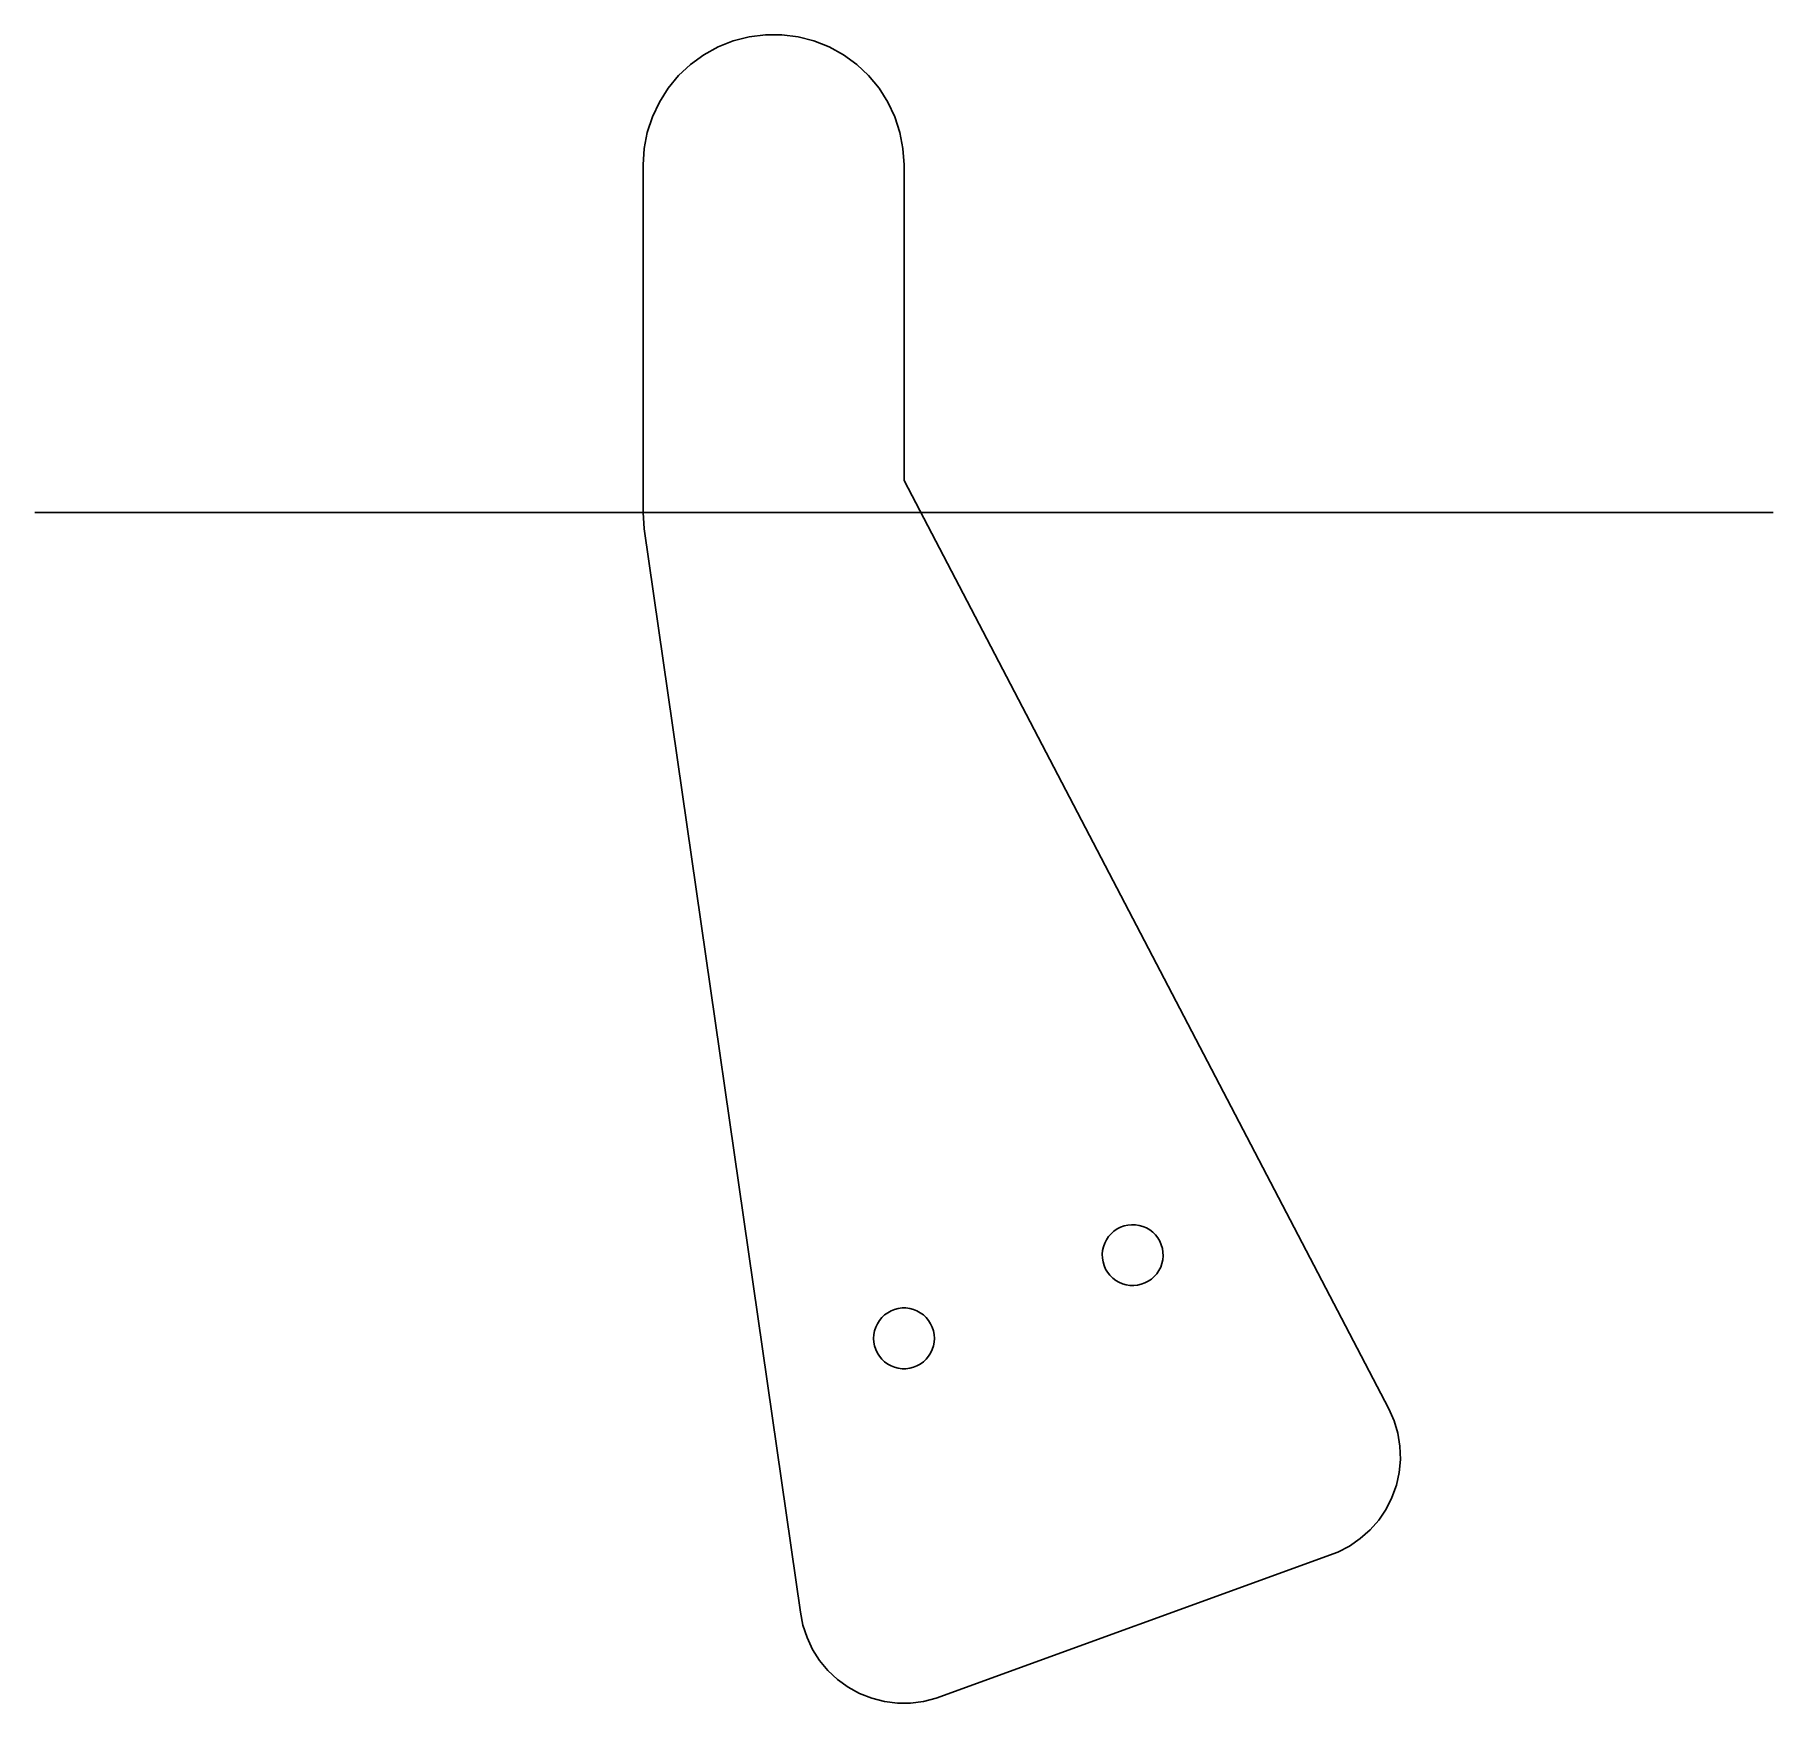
# Model space of a CAD drawing. Extents: x -100 to 100, y -42 to 150.
import ezdxf

# ---------------------------------------------------------------- set-up
doc = ezdxf.new("R2010")
doc.units = 0
doc.layers.add('BEND', color=1, linetype='Continuous')

msp = doc.modelspace()

# ---------------------------------------------------------------- linework, layer by layer
for p, q in [((-21.3867, 148.572), (-23.0374, 147.665)), ((-19.6353, 149.266), (-21.3867, 148.572)), ((-17.8107, 149.734), (-19.6353, 149.266)), ((-15.9418, 149.97), (-17.8107, 149.734)), ((-14.0581, 149.97), (-15.9418, 149.97)), ((-12.1893, 149.734), (-14.0581, 149.97)), ((-10.3647, 149.266), (-12.1893, 149.734)), ((-8.6133, 148.572), (-10.3647, 149.266)), ((-6.96259, 147.665), (-8.6133, 148.572)), ((-24.5614, 146.558), (-25.9345, 145.268)), ((-23.0374, 147.665), (-24.5614, 146.558)), ((-5.43863, 146.558), (-6.96259, 147.665)), ((-4.06546, 145.268), (-5.43863, 146.558)), ((-25.9345, 145.268), (-27.1353, 143.817)), ((-2.86473, 143.817), (-4.06546, 145.268)), ((-28.1446, 142.226), (-28.9466, 140.522)), ((-27.1353, 143.817), (-28.1446, 142.226)), ((-1.85539, 142.226), (-2.86473, 143.817)), ((-1.05334, 140.522), (-1.85539, 142.226)), ((-28.9466, 140.522), (-29.5287, 138.73)), ((-0.471252, 138.73), (-1.05334, 140.522)), ((-29.5287, 138.73), (-29.8817, 136.88)), ((-0.118271, 136.88), (-0.471252, 138.73)), ((-29.8817, 136.88), (-30, 135)), ((0, 135), (-0.118271, 136.88)), ((-30, 135), (-30, 95)), ((0, 98.6747), (0, 135)), ((55.7782, -8.09785), (0, 98.6747)), ((-30, 95), (-29.8817, 93.12)), ((-29.8817, 93.12), (-11.9054, -31.504)), ((23.5384, 11.7121), (23.8279, 12.0428)), ((23.8279, 12.0428), (24.1566, 12.3346)), ((24.1566, 12.3346), (24.5192, 12.5829)), ((24.5192, 12.5829), (24.9102, 12.7838)), ((24.9102, 12.7838), (25.3232, 12.9342)), ((25.3232, 12.9342), (25.7518, 13.0315)), ((25.7518, 13.0315), (26.1892, 13.0744)), ((26.1892, 13.0744), (26.6286, 13.0621)), ((26.6286, 13.0621), (27.063, 12.9949)), ((27.063, 12.9949), (27.4855, 12.8738)), ((27.4855, 12.8738), (27.8895, 12.7006)), ((27.8895, 12.7006), (28.2686, 12.4782)), ((28.2686, 12.4782), (28.6168, 12.21)), ((28.6168, 12.21), (28.9287, 11.9003)), ((22.8127, 9.67429), (22.8526, 10.112)), ((22.8526, 10.112), (22.947, 10.5413)), ((22.947, 10.5413), (23.0944, 10.9554)), ((23.0944, 10.9554), (23.2926, 11.3477)), ((23.2926, 11.3477), (23.5384, 11.7121)), ((28.9287, 11.9003), (29.1993, 11.5539)), ((29.1993, 11.5539), (29.4243, 11.1764)), ((29.4243, 11.1764), (29.6003, 10.7736)), ((29.6003, 10.7736), (29.7244, 10.352)), ((29.7244, 10.352), (29.7947, 9.91809)), ((22.8281, 9.23502), (22.8127, 9.67429)), ((22.8984, 8.80113), (22.8281, 9.23502)), ((23.0225, 8.37949), (22.8984, 8.80113)), ((23.1984, 7.97672), (23.0225, 8.37949)), ((29.5284, 8.19775), (29.3302, 7.80544)), ((29.6758, 8.61183), (29.5284, 8.19775)), ((29.7702, 9.04111), (29.6758, 8.61183)), ((29.81, 9.47884), (29.7702, 9.04111)), ((29.7947, 9.91809), (29.81, 9.47884)), ((23.4235, 7.59917), (23.1984, 7.97672)), ((23.6941, 7.25281), (23.4235, 7.59917)), ((24.006, 6.9431), (23.6941, 7.25281)), ((24.3542, 6.67493), (24.006, 6.9431)), ((24.7333, 6.4525), (24.3542, 6.67493)), ((25.1373, 6.27936), (24.7333, 6.4525)), ((25.5598, 6.1582), (25.1373, 6.27936)), ((25.9942, 6.09096), (25.5598, 6.1582)), ((26.4335, 6.07869), (25.9942, 6.09096)), ((26.871, 6.12158), (26.4335, 6.07869)), ((27.2996, 6.21896), (26.871, 6.12158)), ((27.7126, 6.36929), (27.2996, 6.21896)), ((28.1035, 6.57019), (27.7126, 6.36929)), ((28.4662, 6.81851), (28.1035, 6.57019)), ((28.7949, 7.11034), (28.4662, 6.81851)), ((29.0844, 7.44106), (28.7949, 7.11034)), ((29.3302, 7.80544), (29.0844, 7.44106)), ((-3.06706, 1.68613), (-2.83156, 2.05724)), ((-2.83156, 2.05724), (-2.55138, 2.3959)), ((-2.55138, 2.3959), (-2.23097, 2.69679)), ((-2.23097, 2.69679), (-1.87538, 2.95514)), ((-1.87538, 2.95514), (-1.49022, 3.16689)), ((-1.49022, 3.16689), (-1.08156, 3.32869)), ((-1.08156, 3.32869), (-0.655823, 3.438)), ((-0.655823, 3.438), (-0.219757, 3.49309)), ((-0.219757, 3.49309), (0.219757, 3.49309)), ((0.219757, 3.49309), (0.655823, 3.438)), ((0.655823, 3.438), (1.08156, 3.32869)), ((1.08156, 3.32869), (1.49022, 3.16689)), ((1.49022, 3.16689), (1.87538, 2.95514)), ((1.87538, 2.95514), (2.23097, 2.69679)), ((2.23097, 2.69679), (2.55138, 2.3959)), ((2.55138, 2.3959), (2.83156, 2.05724)), ((2.83156, 2.05724), (3.06706, 1.68613)), ((-3.5, 0), (-3.4724, 0.43866)), ((-3.4724, -0.43866), (-3.5, 0)), ((-3.4724, 0.43866), (-3.39003, 0.870407)), ((-3.39003, 0.870407), (-3.25421, 1.28842)), ((-3.25421, 1.28842), (-3.06706, 1.68613)), ((3.06706, 1.68613), (3.25421, 1.28842)), ((3.25421, 1.28842), (3.39003, 0.870407)), ((3.39003, 0.870407), (3.4724, 0.43866)), ((3.4724, 0.43866), (3.5, 0)), ((3.5, 0), (3.4724, -0.43866)), ((-3.39003, -0.870407), (-3.4724, -0.43866)), ((-3.25421, -1.28842), (-3.39003, -0.870407)), ((-3.06706, -1.68613), (-3.25421, -1.28842)), ((-2.83156, -2.05724), (-3.06706, -1.68613)), ((3.06706, -1.68613), (2.83156, -2.05724)), ((3.25421, -1.28842), (3.06706, -1.68613)), ((3.39003, -0.870407), (3.25421, -1.28842)), ((3.4724, -0.43866), (3.39003, -0.870407)), ((-2.55138, -2.3959), (-2.83156, -2.05724)), ((-2.23097, -2.69679), (-2.55138, -2.3959)), ((-1.87538, -2.95514), (-2.23097, -2.69679)), ((-1.49022, -3.16689), (-1.87538, -2.95514)), ((-1.08156, -3.32869), (-1.49022, -3.16689)), ((-0.655823, -3.438), (-1.08156, -3.32869)), ((-0.219757, -3.49309), (-0.655823, -3.438)), ((0.219757, -3.49309), (-0.219757, -3.49309)), ((0.655823, -3.438), (0.219757, -3.49309)), ((1.08156, -3.32869), (0.655823, -3.438)), ((1.49022, -3.16689), (1.08156, -3.32869)), ((1.87538, -2.95514), (1.49022, -3.16689)), ((2.23097, -2.69679), (1.87538, -2.95514)), ((2.55138, -2.3959), (2.23097, -2.69679)), ((2.83156, -2.05724), (2.55138, -2.3959)), ((56.3815, -9.47879), (55.7782, -8.09785)), ((56.807, -10.9244), (56.3815, -9.47879)), ((57.048, -12.412), (56.807, -10.9244)), ((56.964, -15.4189), (57.1006, -13.9181)), ((57.1006, -13.9181), (57.048, -12.412)), ((56.6404, -16.8907), (56.964, -15.4189)), ((56.1349, -18.3103), (56.6404, -16.8907)), ((54.6127, -20.9048), (55.4554, -19.6554)), ((55.4554, -19.6554), (56.1349, -18.3103)), ((53.6201, -22.0386), (54.6127, -20.9048)), ((49.9094, -24.5794), (51.2498, -23.8905)), ((51.2498, -23.8905), (52.4932, -23.0392)), ((52.4932, -23.0392), (53.6201, -22.0386)), ((3.70819, -41.4127), (49.9094, -24.5794)), ((-11.9054, -31.504), (-11.623, -32.9843)), ((-11.623, -32.9843), (-11.1573, -34.4175)), ((-11.1573, -34.4175), (-10.5157, -35.781)), ((-10.5157, -35.781), (-9.70819, -37.0534)), ((-9.70819, -37.0534), (-8.74762, -38.2146)), ((-8.74762, -38.2146), (-7.64908, -39.2462)), ((-7.64908, -39.2462), (-6.42992, -40.1319)), ((-6.42992, -40.1319), (-5.10934, -40.8579)), ((-5.10934, -40.8579), (-3.70819, -41.4127)), ((-3.70819, -41.4127), (-2.24857, -41.7874)), ((-2.24857, -41.7874), (-0.753479, -41.9763)), ((-0.753479, -41.9763), (0.753479, -41.9763)), ((0.753479, -41.9763), (2.24857, -41.7874)), ((2.24857, -41.7874), (3.70819, -41.4127))]:
    msp.add_line(p, q)
at = {"layer": 'BEND'}
msp.add_line((-100, 95), (100, 95), dxfattribs=at)

doc.saveas('drawing.dxf')
